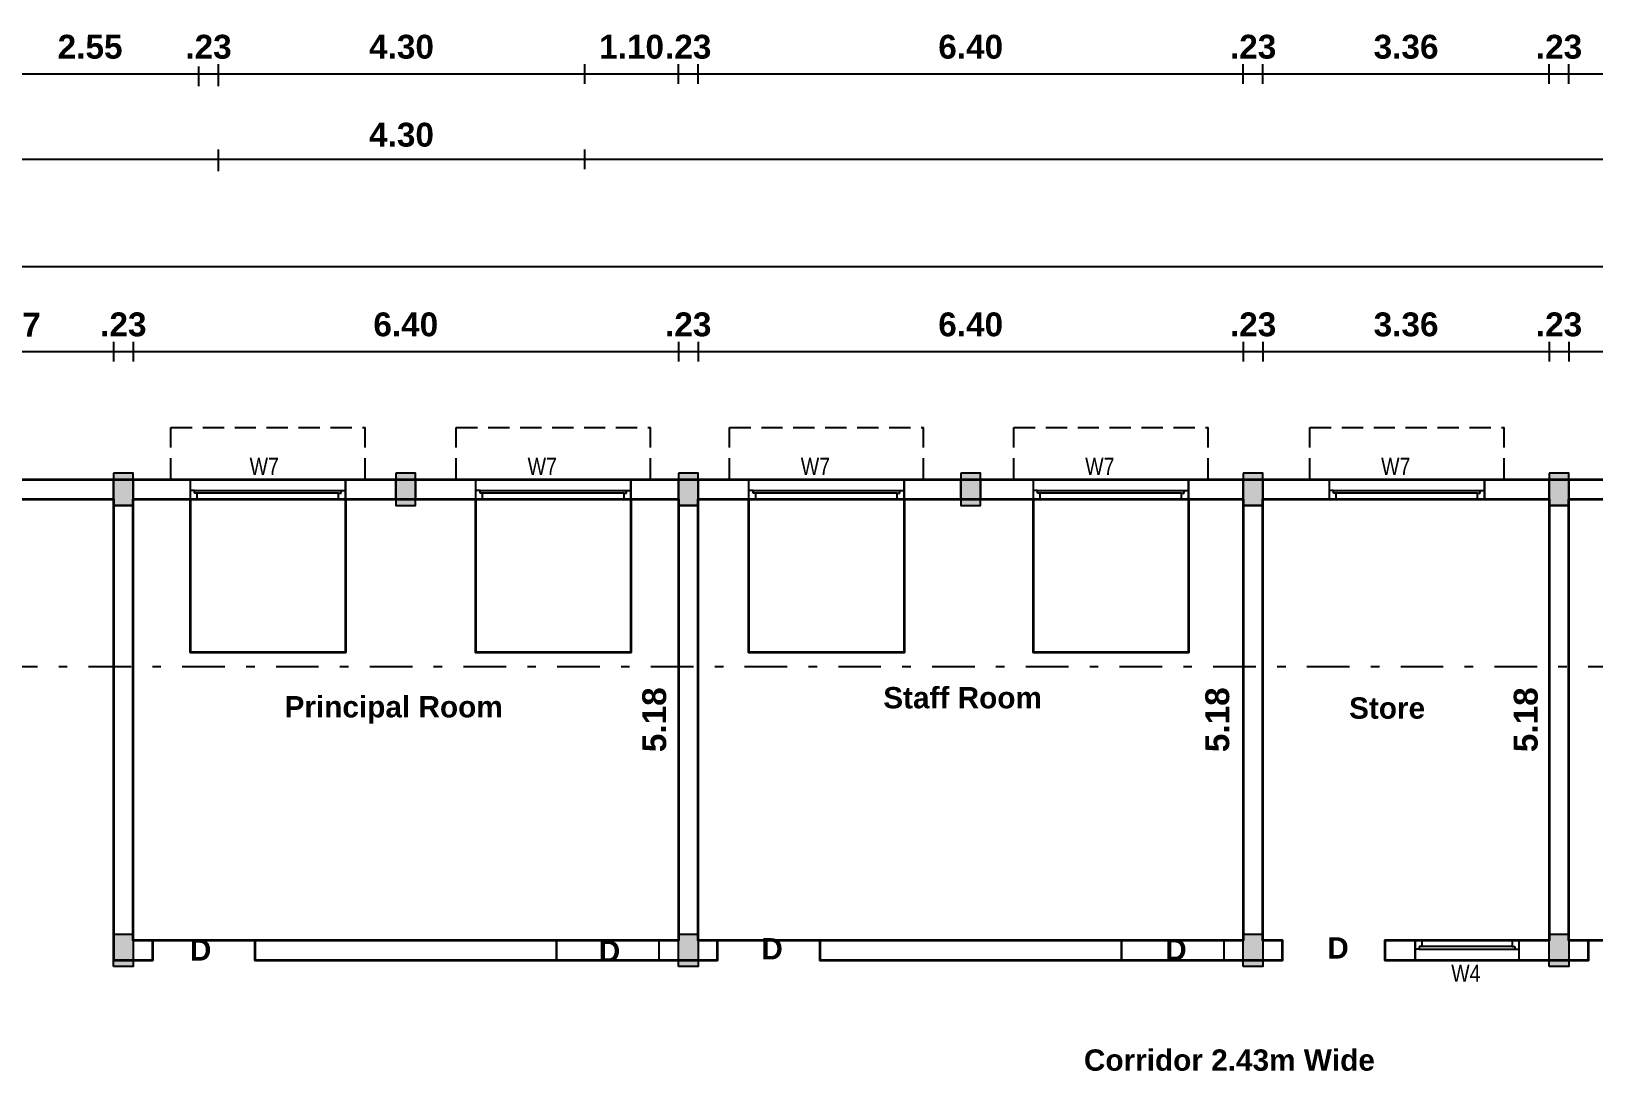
# Model space of a CAD drawing. Header units: metres. Extents: x 0 to 602, y 0 to 196.
# Drawn here: x 313.76 to 332.09, y 91.31 to 103.68 of the extents above; entities that cross this region are included whole.
import ezdxf

# ---------------------------------------------------------------- set-up
doc = ezdxf.new("R2010")
doc.units = ezdxf.units.M
doc.header["$MEASUREMENT"] = 0
doc.linetypes.add('DASHDOT2', pattern=[0.5, 0.25, -0.125, 0, -0.125])
doc.linetypes.add('HIDDEN', pattern=[0.375, 0.25, -0.125])
for name, color, linetype, lineweight in [('BLK_1_FLR_0_BLT_UP_AREA', 4, 'Continuous', 30), ('BLK_1_FLR_0_ROOM_5_LIGHT_VENTILATION_1', 4, 'Continuous', 30), ('BLK_1_FLR_0_ROOM_5_LIGHT_VENTILATION_2', 4, 'Continuous', 30), ('BLK_1_FLR_0_ROOM_6_LIGHT_VENTILATION_1', 4, 'Continuous', 30), ('BLK_1_FLR_0_ROOM_6_LIGHT_VENTILATION_2', 4, 'Continuous', 30)]:
    doc.layers.add(name, color=color, linetype=linetype, lineweight=lineweight)
for name, color, linetype in [('BLK_1_FLR_0_CARPET_AREA', 10, 'Continuous'), ('BLK_1_FLR_0_REGULAR_ROOM_5', 3, 'Continuous'), ('BLK_1_FLR_0_REGULAR_ROOM_6', 3, 'Continuous'), ('BLK_1_FLR_0_REGULAR_ROOM_7', 3, 'Continuous')]:
    doc.layers.add(name, color=color, linetype=linetype)
doc.styles.add('Ar Bold', font='arialbd.ttf')
doc.styles.get("Standard").update_dxf_attribs({"font": 'swissc.ttf', "height": 0.23})
doc.dimstyles.new('~dimensions', dxfattribs={"dimtxt": 0.28, "dimasz": 0.17, "dimexe": 0.05, "dimexo": 0.0625, "dimgap": 0.06, "dimtad": 1, "dimzin": 4, "dimdsep": 46, "dimtxsty": 'Ar Bold', "dimcen": 0.09, "dimse1": 1, "dimse2": 1, "dimsd1": 1, "dimsd2": 1, "dimclrt": 4, "dimadec": 0, "dimazin": 0, "dimtfac": 1, "dimtix": 1, "dimtofl": 0, "dimtmove": 2, "dimatfit": 3, "dimfxl": 0, "dimtolj": 1, "dimtzin": 0, "dimarcsym": 0})

# ---------------------------------------------------------------- blocks, each defined once
blk = doc.blocks.new('4F(p-without sunshade)')
for p, q in [((-0.61, 0), (-0.61, -0.23)), ((-0.61, 0), (0.61, 0)), ((-0.53, 0), (-0.53, -0.07)), ((0.53, 0), (0.53, -0.07)), ((0.61, 0), (0.61, -0.23)), ((-0.56, -0.1), (-0.61, -0.1)), ((-0.53, -0.07), (-0.56, -0.07)), ((-0.56, -0.07), (-0.56, -0.1)), ((-0.56, -0.1), (0.56, -0.1)), ((0.53, -0.07), (-0.53, -0.07)), ((0.53, -0.07), (0.56, -0.07)), ((0.56, -0.07), (0.56, -0.1)), ((0.56, -0.1), (0.61, -0.1)), ((-0.61, -0.23), (0.61, -0.23))]:
    blk.add_line(p, q)
blk.add_text('W4', height=0.2).set_placement((-0.185, -0.484))
blk = doc.blocks.new('*D920')
at = {"layer": 'Defpoints', "color": 0, "linetype": 'Continuous', "lineweight": 30}
for p in [(312.252, 100.031), (314.722, 100.031), (314.722, 100.031)]:
    blk.add_point(p, dxfattribs=at)
at = {"color": 4, "linetype": 'Continuous', "insert": (313.487, 100.232), "char_height": 0.28, "attachment_point": 5, "style": 'Ar Bold'}
blk.add_mtext('\\A1;2.47', dxfattribs=at)
blk = doc.blocks.new('*D921')
at = {"layer": 'Defpoints', "color": 0, "linetype": 'Continuous', "lineweight": 30}
for p in [(314.722, 100.031), (314.952, 100.031), (314.952, 100.031)]:
    blk.add_point(p, dxfattribs=at)
at = {"color": 4, "linetype": 'Continuous', "insert": (314.837, 100.234), "char_height": 0.28, "attachment_point": 5, "style": 'Ar Bold'}
blk.add_mtext('\\A1;.23', dxfattribs=at)
blk = doc.blocks.new('*D922')
at = {"layer": 'Defpoints', "color": 0, "linetype": 'Continuous', "lineweight": 30}
for p in [(314.952, 100.031), (321.352, 100.031), (321.352, 100.031)]:
    blk.add_point(p, dxfattribs=at)
at = {"color": 4, "linetype": 'Continuous', "insert": (318.152, 100.234), "char_height": 0.28, "attachment_point": 5, "style": 'Ar Bold'}
blk.add_mtext('\\A1;6.40', dxfattribs=at)
blk = doc.blocks.new('*D923')
at = {"layer": 'Defpoints', "color": 0, "linetype": 'Continuous', "lineweight": 30}
for p in [(321.352, 100.031), (321.582, 100.031), (321.582, 100.031)]:
    blk.add_point(p, dxfattribs=at)
at = {"color": 4, "linetype": 'Continuous', "insert": (321.467, 100.234), "char_height": 0.28, "attachment_point": 5, "style": 'Ar Bold'}
blk.add_mtext('\\A1;.23', dxfattribs=at)
blk = doc.blocks.new('*D924')
at = {"layer": 'Defpoints', "color": 0, "linetype": 'Continuous', "lineweight": 30}
for p in [(321.582, 100.031), (327.982, 100.031), (327.982, 100.031)]:
    blk.add_point(p, dxfattribs=at)
at = {"color": 4, "linetype": 'Continuous', "insert": (324.782, 100.234), "char_height": 0.28, "attachment_point": 5, "style": 'Ar Bold'}
blk.add_mtext('\\A1;6.40', dxfattribs=at)
blk = doc.blocks.new('*D925')
at = {"layer": 'Defpoints', "color": 0, "linetype": 'Continuous', "lineweight": 30}
for p in [(327.982, 100.031), (328.212, 100.031), (328.212, 100.031)]:
    blk.add_point(p, dxfattribs=at)
at = {"color": 4, "linetype": 'Continuous', "insert": (328.097, 100.234), "char_height": 0.28, "attachment_point": 5, "style": 'Ar Bold'}
blk.add_mtext('\\A1;.23', dxfattribs=at)
blk = doc.blocks.new('*D926')
at = {"layer": 'Defpoints', "color": 0, "linetype": 'Continuous', "lineweight": 30}
for p in [(328.212, 100.031), (331.572, 100.031), (331.572, 100.031)]:
    blk.add_point(p, dxfattribs=at)
at = {"color": 4, "linetype": 'Continuous', "insert": (329.892, 100.234), "char_height": 0.28, "attachment_point": 5, "style": 'Ar Bold'}
blk.add_mtext('\\A1;3.36', dxfattribs=at)
blk = doc.blocks.new('*D927')
at = {"layer": 'Defpoints', "color": 0, "linetype": 'Continuous', "lineweight": 30}
for p in [(331.572, 100.031), (331.802, 100.031), (331.802, 100.031)]:
    blk.add_point(p, dxfattribs=at)
at = {"color": 4, "linetype": 'Continuous', "insert": (331.687, 100.234), "char_height": 0.28, "attachment_point": 5, "style": 'Ar Bold'}
blk.add_mtext('\\A1;.23', dxfattribs=at)
blk = doc.blocks.new('*D928')
at = {"layer": 'Defpoints', "color": 0, "linetype": 'Continuous', "lineweight": 30}
for p in [(331.802, 100.031), (338.202, 100.031), (338.202, 100.031)]:
    blk.add_point(p, dxfattribs=at)
at = {"color": 4, "linetype": 'Continuous', "insert": (335.002, 100.234), "char_height": 0.28, "attachment_point": 5, "style": 'Ar Bold'}
blk.add_mtext('\\A1;6.40', dxfattribs=at)
blk = doc.blocks.new('*D942')
at = {"layer": 'Defpoints', "color": 0, "linetype": 'Continuous', "lineweight": 30}
for p in [(306.612, 101.02), (306.612, 100.916), (365.302, 100.916)]:
    blk.add_point(p, dxfattribs=at)
at = {"color": 4, "linetype": 'Continuous', "insert": (335.957, 101.223), "char_height": 0.28, "attachment_point": 5, "style": 'Ar Bold'}
blk.add_mtext('\\A1;58.69', dxfattribs=at)
blk = doc.blocks.new('*D1006')
at = {"layer": 'Defpoints', "color": 0, "linetype": 'Continuous', "lineweight": 30}
for p in [(321.237, 98.186), (321.273, 98.186), (321.237, 93.006)]:
    blk.add_point(p, dxfattribs=at)
at = {"color": 4, "linetype": 'Continuous', "insert": (321.07, 95.596), "char_height": 0.28, "attachment_point": 5, "rotation": 90, "style": 'Ar Bold'}
blk.add_mtext('\\A1;5.18', dxfattribs=at)
blk = doc.blocks.new('*D1007')
at = {"layer": 'Defpoints', "color": 0, "linetype": 'Continuous', "lineweight": 30}
for p in [(327.867, 98.186), (327.881, 98.186), (327.867, 93.006)]:
    blk.add_point(p, dxfattribs=at)
at = {"color": 4, "linetype": 'Continuous', "insert": (327.678, 95.596), "char_height": 0.28, "attachment_point": 5, "rotation": 90, "style": 'Ar Bold'}
blk.add_mtext('\\A1;5.18', dxfattribs=at)
blk = doc.blocks.new('*D1008')
at = {"layer": 'Defpoints', "color": 0, "linetype": 'Continuous', "lineweight": 30}
for p in [(331.327, 98.186), (331.501, 98.186), (331.327, 93.006)]:
    blk.add_point(p, dxfattribs=at)
at = {"color": 4, "linetype": 'Continuous', "insert": (331.298, 95.596), "char_height": 0.28, "attachment_point": 5, "rotation": 90, "style": 'Ar Bold'}
blk.add_mtext('\\A1;5.18', dxfattribs=at)
blk = doc.blocks.new('*D1084')
at = {"layer": 'Defpoints', "color": 0, "linetype": 'Continuous', "lineweight": 30}
for p in [(313.172, 103.289), (315.722, 103.289), (315.722, 103.289)]:
    blk.add_point(p, dxfattribs=at)
at = {"color": 4, "linetype": 'Continuous', "insert": (314.447, 103.492), "char_height": 0.28, "attachment_point": 5, "style": 'Ar Bold'}
blk.add_mtext('\\A1;2.55', dxfattribs=at)
blk = doc.blocks.new('*D1085')
at = {"layer": 'Defpoints', "color": 0, "linetype": 'Continuous', "lineweight": 30}
for p in [(315.722, 103.289), (315.952, 103.289), (315.952, 103.174)]:
    blk.add_point(p, dxfattribs=at)
at = {"color": 4, "linetype": 'Continuous', "insert": (315.837, 103.492), "char_height": 0.28, "attachment_point": 5, "style": 'Ar Bold'}
blk.add_mtext('\\A1;.23', dxfattribs=at)
blk = doc.blocks.new('*D1086')
at = {"layer": 'Defpoints', "color": 0, "linetype": 'Continuous', "lineweight": 30}
for p in [(320.252, 103.289), (320.252, 103.289), (315.952, 103.174)]:
    blk.add_point(p, dxfattribs=at)
at = {"color": 4, "linetype": 'Continuous', "insert": (318.102, 103.492), "char_height": 0.28, "attachment_point": 5, "style": 'Ar Bold'}
blk.add_mtext('\\A1;4.30', dxfattribs=at)
blk = doc.blocks.new('*D1087')
at = {"layer": 'Defpoints', "color": 0, "linetype": 'Continuous', "lineweight": 30}
for p in [(320.252, 103.289), (321.352, 103.289), (321.352, 103.289)]:
    blk.add_point(p, dxfattribs=at)
at = {"color": 4, "linetype": 'Continuous', "insert": (320.802, 103.492), "char_height": 0.28, "attachment_point": 5, "style": 'Ar Bold'}
blk.add_mtext('\\A1;1.10', dxfattribs=at)
blk = doc.blocks.new('*D1088')
at = {"layer": 'Defpoints', "color": 0, "linetype": 'Continuous', "lineweight": 30}
for p in [(321.352, 103.289), (321.582, 103.289), (321.582, 103.289)]:
    blk.add_point(p, dxfattribs=at)
at = {"color": 4, "linetype": 'Continuous', "insert": (321.467, 103.492), "char_height": 0.28, "attachment_point": 5, "style": 'Ar Bold'}
blk.add_mtext('\\A1;.23', dxfattribs=at)
blk = doc.blocks.new('*D1089')
at = {"layer": 'Defpoints', "color": 0, "linetype": 'Continuous', "lineweight": 30}
for p in [(321.582, 103.289), (327.982, 103.289), (327.982, 103.289)]:
    blk.add_point(p, dxfattribs=at)
at = {"color": 4, "linetype": 'Continuous', "insert": (324.782, 103.492), "char_height": 0.28, "attachment_point": 5, "style": 'Ar Bold'}
blk.add_mtext('\\A1;6.40', dxfattribs=at)
blk = doc.blocks.new('*D1090')
at = {"layer": 'Defpoints', "color": 0, "linetype": 'Continuous', "lineweight": 30}
for p in [(327.982, 103.289), (328.212, 103.289), (328.212, 103.289)]:
    blk.add_point(p, dxfattribs=at)
at = {"color": 4, "linetype": 'Continuous', "insert": (328.097, 103.492), "char_height": 0.28, "attachment_point": 5, "style": 'Ar Bold'}
blk.add_mtext('\\A1;.23', dxfattribs=at)
blk = doc.blocks.new('*D1091')
at = {"layer": 'Defpoints', "color": 0, "linetype": 'Continuous', "lineweight": 30}
for p in [(328.212, 103.289), (331.572, 103.289), (331.572, 103.289)]:
    blk.add_point(p, dxfattribs=at)
at = {"color": 4, "linetype": 'Continuous', "insert": (329.892, 103.492), "char_height": 0.28, "attachment_point": 5, "style": 'Ar Bold'}
blk.add_mtext('\\A1;3.36', dxfattribs=at)
blk = doc.blocks.new('*D1092')
at = {"layer": 'Defpoints', "color": 0, "linetype": 'Continuous', "lineweight": 30}
for p in [(331.572, 103.289), (331.802, 103.289), (331.802, 103.289)]:
    blk.add_point(p, dxfattribs=at)
at = {"color": 4, "linetype": 'Continuous', "insert": (331.687, 103.492), "char_height": 0.28, "attachment_point": 5, "style": 'Ar Bold'}
blk.add_mtext('\\A1;.23', dxfattribs=at)
blk = doc.blocks.new('*D1093')
at = {"layer": 'Defpoints', "color": 0, "linetype": 'Continuous', "lineweight": 30}
for p in [(331.802, 103.289), (338.202, 103.289), (338.202, 103.289)]:
    blk.add_point(p, dxfattribs=at)
at = {"color": 4, "linetype": 'Continuous', "insert": (335.002, 103.492), "char_height": 0.28, "attachment_point": 5, "style": 'Ar Bold'}
blk.add_mtext('\\A1;6.40', dxfattribs=at)
blk = doc.blocks.new('*D1105')
at = {"layer": 'Defpoints', "color": 0, "linetype": 'Continuous', "lineweight": 30}
for p in [(306.612, 102.289), (315.952, 102.263), (315.952, 102.263)]:
    blk.add_point(p, dxfattribs=at)
at = {"color": 4, "linetype": 'Continuous', "insert": (311.282, 102.479), "char_height": 0.28, "attachment_point": 5, "rotation": 359.8406, "style": 'Ar Bold'}
blk.add_mtext('\\A1;9.34', dxfattribs=at)
blk = doc.blocks.new('*D1106')
at = {"layer": 'Defpoints', "color": 0, "linetype": 'Continuous', "lineweight": 30}
for p in [(315.952, 102.263), (320.251, 102.251), (320.252, 102.289)]:
    blk.add_point(p, dxfattribs=at)
at = {"color": 4, "linetype": 'Continuous', "insert": (318.102, 102.46), "char_height": 0.28, "attachment_point": 5, "rotation": 359.8406, "style": 'Ar Bold'}
blk.add_mtext('\\A1;4.30', dxfattribs=at)
blk = doc.blocks.new('*D1107')
at = {"layer": 'Defpoints', "color": 0, "linetype": 'Continuous', "lineweight": 30}
for p in [(320.252, 102.289), (365.302, 102.289), (365.301, 102.126)]:
    blk.add_point(p, dxfattribs=at)
at = {"color": 4, "linetype": 'Continuous', "insert": (342.777, 102.391), "char_height": 0.28, "attachment_point": 5, "rotation": 359.8406, "style": 'Ar Bold'}
blk.add_mtext('\\A1;45.05', dxfattribs=at)

msp = doc.modelspace()

# ---------------------------------------------------------------- hatches: boundary and pattern name
at = {"linetype": 'Continuous', "ltscale": 0.1}
h = msp.add_hatch(color=8, dxfattribs=at)
h.dxf.hatch_style = 1
h.paths.add_polyline_path([(314.722, 98.491), (314.722, 98.111), (314.952, 98.111), (314.952, 98.491)])
h = msp.add_hatch(color=8, dxfattribs=at)
h.dxf.hatch_style = 1
h.paths.add_polyline_path([(318.037, 98.491), (318.037, 98.111), (318.267, 98.111), (318.267, 98.491)])
h = msp.add_hatch(color=8, dxfattribs=at)
h.dxf.hatch_style = 1
h.paths.add_polyline_path([(321.352, 98.491), (321.352, 98.111), (321.582, 98.111), (321.582, 98.491)])
h = msp.add_hatch(color=8, dxfattribs=at)
h.dxf.hatch_style = 1
h.paths.add_polyline_path([(324.667, 98.491), (324.667, 98.111), (324.897, 98.111), (324.897, 98.491)])
h = msp.add_hatch(color=8, dxfattribs=at)
h.dxf.hatch_style = 1
h.paths.add_polyline_path([(327.982, 98.491), (327.982, 98.111), (328.212, 98.111), (328.212, 98.491)])
h = msp.add_hatch(color=8, dxfattribs=at)
h.dxf.hatch_style = 1
h.paths.add_polyline_path([(331.572, 98.491), (331.572, 98.111), (331.802, 98.111), (331.802, 98.491)])
h = msp.add_hatch(color=8, dxfattribs=at)
h.dxf.hatch_style = 1
h.paths.add_polyline_path([(314.722, 92.701), (314.722, 93.081), (314.952, 93.081), (314.952, 92.701)])
h = msp.add_hatch(color=8, dxfattribs=at)
h.dxf.hatch_style = 1
h.paths.add_polyline_path([(321.352, 92.701), (321.352, 93.081), (321.582, 93.081), (321.582, 92.701)])
h = msp.add_hatch(color=8, dxfattribs=at)
h.dxf.hatch_style = 1
h.paths.add_polyline_path([(327.982, 92.701), (327.982, 93.081), (328.212, 93.081), (328.212, 92.701)])
h = msp.add_hatch(color=8, dxfattribs=at)
h.dxf.hatch_style = 1
h.paths.add_polyline_path([(331.572, 92.701), (331.572, 93.081), (331.802, 93.081), (331.802, 92.701)])

# ---------------------------------------------------------------- linework, layer by layer
at = {"linetype": 'Continuous'}
for p, q in [((315.722, 103.033), (315.722, 103.263)), ((315.952, 103.059), (315.952, 103.289)), ((315.952, 103.033), (315.952, 103.263)), ((320.252, 103.059), (320.252, 103.289)), ((321.352, 103.059), (321.352, 103.289)), ((321.582, 103.059), (321.582, 103.289)), ((327.982, 103.059), (327.982, 103.289)), ((328.212, 103.059), (328.212, 103.289)), ((331.572, 103.059), (331.572, 103.289)), ((331.802, 103.059), (331.802, 103.289)), ((306.612, 103.174), (365.302, 103.174)), ((306.612, 102.174), (365.302, 102.174)), ((315.952, 102.059), (315.952, 102.289)), ((315.952, 102.033), (315.952, 102.263)), ((320.252, 102.059), (320.252, 102.289)), ((306.612, 100.916), (365.302, 100.916)), ((314.722, 100.031), (314.722, 99.801)), ((314.952, 100.031), (314.952, 99.801)), ((321.352, 100.031), (321.352, 99.801)), ((321.582, 100.031), (321.582, 99.801)), ((327.982, 100.031), (327.982, 99.801)), ((328.212, 100.031), (328.212, 99.801)), ((331.572, 100.031), (331.572, 99.801)), ((331.802, 100.031), (331.802, 99.801)), ((306.612, 99.916), (365.302, 99.916))]:
    msp.add_line(p, q, dxfattribs=at)
at = {"linetype": 'HIDDEN'}
for p, q in [((315.394, 98.416), (315.394, 99.026)), ((315.394, 99.026), (317.674, 99.026)), ((317.674, 98.416), (317.674, 99.026)), ((318.744, 98.416), (318.744, 99.026)), ((318.744, 99.026), (321.024, 99.026)), ((321.024, 98.416), (321.024, 99.026)), ((321.95, 98.416), (321.95, 99.026)), ((321.95, 99.026), (324.23, 99.026)), ((324.23, 98.416), (324.23, 99.026)), ((325.288, 98.416), (325.288, 99.026)), ((325.288, 99.026), (327.568, 99.026)), ((327.568, 98.416), (327.568, 99.026)), ((328.762, 98.416), (328.762, 99.026)), ((328.762, 99.026), (331.042, 99.026)), ((331.042, 98.416), (331.042, 99.026)), ((315.624, 98.416), (315.394, 98.416)), ((317.444, 98.416), (317.674, 98.416)), ((318.974, 98.416), (318.744, 98.416)), ((320.794, 98.416), (321.024, 98.416)), ((322.18, 98.416), (321.95, 98.416)), ((324, 98.416), (324.23, 98.416)), ((325.518, 98.416), (325.288, 98.416)), ((327.338, 98.416), (327.568, 98.416)), ((328.992, 98.416), (328.762, 98.416)), ((330.812, 98.416), (331.042, 98.416))]:
    msp.add_line(p, q, dxfattribs=at)
at = {"linetype": 'Continuous', "ltscale": 0.1}
for p, q in [((365.302, 98.416), (306.612, 98.416)), ((314.722, 98.186), (312.252, 98.186)), ((314.722, 98.186), (314.722, 92.776)), ((321.352, 98.186), (314.952, 98.186)), ((314.952, 98.186), (314.952, 93.006)), ((321.352, 98.186), (321.352, 93.006)), ((327.982, 98.186), (321.582, 98.186)), ((321.582, 98.186), (321.582, 93.006)), ((327.982, 98.186), (327.982, 93.006)), ((331.572, 98.186), (328.212, 98.186)), ((328.212, 98.186), (328.212, 93.006)), ((331.572, 98.186), (331.572, 93.006)), ((338.202, 98.186), (331.802, 98.186)), ((331.802, 98.186), (331.802, 93.006)), ((315.182, 93.006), (314.952, 93.006)), ((315.182, 93.006), (315.182, 92.776)), ((319.922, 93.006), (316.382, 93.006)), ((316.382, 93.006), (316.382, 92.776)), ((319.922, 93.006), (319.922, 92.776)), ((321.352, 93.006), (321.122, 93.006)), ((321.122, 93.006), (321.122, 92.776)), ((321.812, 93.006), (321.582, 93.006)), ((321.812, 93.006), (321.812, 92.776)), ((326.552, 93.006), (323.012, 93.006)), ((323.012, 93.006), (323.012, 92.776)), ((326.552, 93.006), (326.552, 92.776)), ((327.982, 93.006), (327.752, 93.006)), ((327.752, 93.006), (327.752, 92.776)), ((328.442, 93.006), (328.212, 93.006)), ((328.442, 93.006), (328.442, 92.776)), ((331.572, 93.006), (329.642, 93.006)), ((329.642, 93.006), (329.642, 92.776)), ((332.032, 93.006), (331.802, 93.006)), ((332.032, 93.006), (332.032, 92.776)), ((315.182, 92.776), (314.722, 92.776)), ((319.922, 92.776), (316.382, 92.776)), ((321.812, 92.776), (321.122, 92.776)), ((326.552, 92.776), (323.012, 92.776)), ((328.442, 92.776), (327.752, 92.776)), ((332.032, 92.776), (329.642, 92.776))]:
    msp.add_line(p, q, dxfattribs=at)
for p, q in [((315.624, 98.416), (317.444, 98.416)), ((315.624, 98.186), (315.624, 98.416)), ((317.444, 98.186), (317.444, 98.416)), ((318.974, 98.416), (320.794, 98.416)), ((318.974, 98.186), (318.974, 98.416)), ((320.794, 98.186), (320.794, 98.416)), ((322.18, 98.416), (324, 98.416)), ((322.18, 98.186), (322.18, 98.416)), ((324, 98.186), (324, 98.416)), ((325.518, 98.416), (327.338, 98.416)), ((325.518, 98.186), (325.518, 98.416)), ((327.338, 98.186), (327.338, 98.416)), ((328.992, 98.416), (330.812, 98.416)), ((328.992, 98.186), (328.992, 98.416)), ((330.812, 98.186), (330.812, 98.416)), ((315.674, 98.286), (315.624, 98.286)), ((315.624, 98.186), (317.444, 98.186)), ((315.674, 98.286), (317.394, 98.286)), ((315.674, 98.256), (315.674, 98.286)), ((315.704, 98.256), (315.674, 98.256)), ((317.364, 98.256), (315.704, 98.256)), ((315.704, 98.186), (315.704, 98.256)), ((317.364, 98.256), (317.394, 98.256)), ((317.364, 98.186), (317.364, 98.256)), ((317.394, 98.256), (317.394, 98.286)), ((317.394, 98.286), (317.444, 98.286)), ((319.024, 98.286), (318.974, 98.286)), ((318.974, 98.186), (320.794, 98.186)), ((319.024, 98.286), (320.744, 98.286)), ((319.024, 98.256), (319.024, 98.286)), ((319.054, 98.256), (319.024, 98.256)), ((320.714, 98.256), (319.054, 98.256)), ((319.054, 98.186), (319.054, 98.256)), ((320.714, 98.256), (320.744, 98.256)), ((320.714, 98.186), (320.714, 98.256)), ((320.744, 98.256), (320.744, 98.286)), ((320.744, 98.286), (320.794, 98.286)), ((322.23, 98.286), (322.18, 98.286)), ((322.18, 98.186), (324, 98.186)), ((322.23, 98.286), (323.95, 98.286)), ((322.23, 98.256), (322.23, 98.286)), ((322.26, 98.256), (322.23, 98.256)), ((323.92, 98.256), (322.26, 98.256)), ((322.26, 98.186), (322.26, 98.256)), ((323.92, 98.256), (323.95, 98.256)), ((323.92, 98.186), (323.92, 98.256)), ((323.95, 98.256), (323.95, 98.286)), ((323.95, 98.286), (324, 98.286)), ((325.568, 98.286), (325.518, 98.286)), ((325.518, 98.186), (327.338, 98.186)), ((325.568, 98.286), (327.288, 98.286)), ((325.568, 98.256), (325.568, 98.286)), ((325.598, 98.256), (325.568, 98.256)), ((327.258, 98.256), (325.598, 98.256)), ((325.598, 98.186), (325.598, 98.256)), ((327.258, 98.256), (327.288, 98.256)), ((327.258, 98.186), (327.258, 98.256)), ((327.288, 98.256), (327.288, 98.286)), ((327.288, 98.286), (327.338, 98.286)), ((329.042, 98.286), (328.992, 98.286)), ((328.992, 98.186), (330.812, 98.186)), ((329.042, 98.286), (330.762, 98.286)), ((329.042, 98.256), (329.042, 98.286)), ((329.072, 98.256), (329.042, 98.256)), ((330.732, 98.256), (329.072, 98.256)), ((329.072, 98.186), (329.072, 98.256)), ((330.732, 98.256), (330.762, 98.256)), ((330.732, 98.186), (330.732, 98.256)), ((330.762, 98.256), (330.762, 98.286)), ((330.762, 98.286), (330.812, 98.286))]:
    msp.add_line(p, q)
at = {"color": 71, "linetype": 'DASHDOT2', "ltscale": 2}
msp.add_line((305.629, 96.22), (365.902, 96.22), dxfattribs=at)
at = {"color": 5, "linetype": 'Continuous', "ltscale": 0.1}
for points in [[(314.722, 98.491), (314.722, 98.111), (314.952, 98.111), (314.952, 98.491)], [(318.037, 98.491), (318.037, 98.111), (318.267, 98.111), (318.267, 98.491)], [(321.352, 98.491), (321.352, 98.111), (321.582, 98.111), (321.582, 98.491)], [(324.667, 98.491), (324.667, 98.111), (324.897, 98.111), (324.897, 98.491)], [(327.982, 98.491), (327.982, 98.111), (328.212, 98.111), (328.212, 98.491)], [(331.572, 98.491), (331.572, 98.111), (331.802, 98.111), (331.802, 98.491)], [(314.722, 92.701), (314.722, 93.081), (314.952, 93.081), (314.952, 92.701)], [(321.352, 92.701), (321.352, 93.081), (321.582, 93.081), (321.582, 92.701)], [(327.982, 92.701), (327.982, 93.081), (328.212, 93.081), (328.212, 92.701)], [(331.572, 92.701), (331.572, 93.081), (331.802, 93.081), (331.802, 92.701)]]:
    msp.add_lwpolyline(points, close=True, dxfattribs=at)
at = {"color": 1, "linetype": 'Continuous', "ltscale": 0.1}
for points in [[(314.722, 98.416), (312.327, 98.416), (312.327, 98.186), (314.722, 98.186)], [(315.624, 98.416), (315.394, 98.416), (314.952, 98.416), (314.952, 98.186), (315.624, 98.186)], [(318.037, 98.416), (317.444, 98.416), (317.444, 98.186), (318.037, 98.186)], [(318.974, 98.416), (318.744, 98.416), (318.267, 98.416), (318.267, 98.186), (318.974, 98.186)], [(321.352, 98.416), (320.794, 98.416), (320.794, 98.186), (321.352, 98.186)], [(322.18, 98.416), (321.95, 98.416), (321.582, 98.416), (321.582, 98.186), (322.18, 98.186)], [(324.667, 98.416), (324, 98.416), (324, 98.186), (324.667, 98.186)], [(325.518, 98.416), (325.288, 98.416), (324.897, 98.416), (324.897, 98.186), (325.518, 98.186)], [(327.982, 98.416), (327.338, 98.416), (327.338, 98.186), (327.982, 98.186)], [(328.992, 98.416), (328.762, 98.416), (328.212, 98.416), (328.212, 98.186), (328.992, 98.186)], [(331.572, 98.416), (330.812, 98.416), (330.812, 98.186), (331.572, 98.186)], [(332.388, 98.416), (332.158, 98.416), (331.802, 98.416), (331.802, 98.186), (332.388, 98.186)], [(314.952, 98.111), (314.722, 98.111), (314.722, 93.081), (314.952, 93.081)], [(321.582, 98.111), (321.352, 98.111), (321.352, 93.081), (321.582, 93.081)], [(328.212, 98.111), (327.982, 98.111), (327.982, 93.081), (328.212, 93.081)], [(331.802, 98.111), (331.572, 98.111), (331.572, 93.081), (331.802, 93.081)], [(315.182, 93.006), (314.952, 93.006), (314.952, 92.776), (315.182, 92.776)], [(319.922, 93.006), (316.382, 93.006), (316.382, 92.776), (319.922, 92.776)], [(321.352, 93.006), (321.122, 93.006), (321.122, 92.776), (321.352, 92.776)], [(321.812, 93.006), (321.582, 93.006), (321.582, 92.776), (321.812, 92.776)], [(326.552, 93.006), (323.012, 93.006), (323.012, 92.776), (326.552, 92.776)], [(327.982, 93.006), (327.752, 93.006), (327.752, 92.776), (327.982, 92.776)], [(328.442, 93.006), (328.212, 93.006), (328.212, 92.776), (328.442, 92.776)], [(329.997, 93.006), (329.642, 93.006), (329.642, 92.776), (329.997, 92.776)], [(331.572, 93.006), (331.217, 93.006), (331.217, 92.776), (331.572, 92.776)], [(332.032, 93.006), (331.802, 93.006), (331.802, 92.776), (332.032, 92.776)]]:
    msp.add_lwpolyline(points, close=True, dxfattribs=at)
at = {"layer": 'BLK_1_FLR_0_BLT_UP_AREA', "color": 26, "lineweight": 35}
msp.add_lwpolyline([(306.612, 98.416), (365.302, 98.416), (365.302, 89.156), (315.952, 89.156), (315.952, 86.656), (320.252, 86.656), (320.252, 79.606), (315.952, 79.606), (315.952, 68.306), (306.612, 68.306)], close=True, dxfattribs=at)
at = {"layer": 'BLK_1_FLR_0_CARPET_AREA', "color": 26, "lineweight": 35}
msp.add_lwpolyline([(312.252, 98.186), (314.722, 98.186), (314.722, 92.776), (315.182, 92.776), (315.182, 93.006), (314.952, 93.006), (314.952, 98.186), (321.352, 98.186), (321.352, 93.006), (316.382, 93.006), (316.382, 92.776), (321.812, 92.776), (321.812, 93.006), (321.582, 93.006), (321.582, 98.186), (327.982, 98.186), (327.982, 93.006), (323.012, 93.006), (323.012, 92.776), (328.442, 92.776), (328.442, 93.006), (328.212, 93.006), (328.212, 98.186), (331.572, 98.186), (331.572, 93.006), (329.642, 93.006), (329.642, 92.776), (332.032, 92.776), (332.032, 93.006), (331.802, 93.006), (331.802, 98.186), (338.202, 98.186)], dxfattribs=at)
at = {"layer": 'BLK_1_FLR_0_REGULAR_ROOM_5', "color": 3, "linetype": 'Continuous', "lineweight": 35, "ltscale": 0.25}
msp.add_lwpolyline([(314.952, 98.186), (321.352, 98.186), (321.352, 93.006), (314.952, 93.006)], close=True, dxfattribs=at)
at = {"layer": 'BLK_1_FLR_0_REGULAR_ROOM_6', "color": 3, "linetype": 'Continuous', "lineweight": 35, "ltscale": 0.25}
msp.add_lwpolyline([(321.582, 98.186), (327.982, 98.186), (327.982, 93.006), (321.582, 93.006)], close=True, dxfattribs=at)
at = {"layer": 'BLK_1_FLR_0_REGULAR_ROOM_7', "color": 3, "linetype": 'Continuous', "lineweight": 35, "ltscale": 0.25}
msp.add_lwpolyline([(331.802, 98.186), (338.202, 98.186), (338.202, 93.006), (331.802, 93.006)], close=True, dxfattribs=at)
at = {"layer": 'BLK_1_FLR_0_ROOM_5_LIGHT_VENTILATION_1', "color": 3, "linetype": 'Continuous', "lineweight": 35, "ltscale": 0.25}
msp.add_lwpolyline([(315.624, 98.186), (317.444, 98.186), (317.444, 96.386), (315.624, 96.386)], close=True, dxfattribs=at)
at = {"layer": 'BLK_1_FLR_0_ROOM_5_LIGHT_VENTILATION_2', "color": 3, "linetype": 'Continuous', "lineweight": 35, "ltscale": 0.25}
msp.add_lwpolyline([(318.974, 98.186), (320.794, 98.186), (320.794, 96.386), (318.974, 96.386)], close=True, dxfattribs=at)
at = {"layer": 'BLK_1_FLR_0_ROOM_6_LIGHT_VENTILATION_1', "color": 3, "linetype": 'Continuous', "lineweight": 35, "ltscale": 0.25}
msp.add_lwpolyline([(322.18, 98.186), (324, 98.186), (324, 96.386), (322.18, 96.386)], close=True, dxfattribs=at)
at = {"layer": 'BLK_1_FLR_0_ROOM_6_LIGHT_VENTILATION_2', "color": 3, "linetype": 'Continuous', "lineweight": 35, "ltscale": 0.25}
msp.add_lwpolyline([(325.518, 98.186), (327.338, 98.186), (327.338, 96.386), (325.518, 96.386)], close=True, dxfattribs=at)

# ---------------------------------------------------------------- block references
at = {"color": 1, "linetype": 'Continuous', "ltscale": 0.1}
msp.add_blockref('4F(p-without sunshade)', (330.607, 93.006), dxfattribs=at)

# ---------------------------------------------------------------- texts
for p in [(316.319, 98.47), (319.582, 98.47), (322.788, 98.47), (326.126, 98.47), (329.599, 98.47)]:
    msp.add_text('W7', height=0.2).set_placement(p)
at = {"style": 'Ar Bold'}
for s, p in [('Staff Room', (323.756, 95.73)), ('Principal Room', (316.729, 95.624)), ('Store', (329.223, 95.609)), ('D', (315.618, 92.77)), ('D', (320.417, 92.756)), ('D', (322.325, 92.784)), ('D', (327.065, 92.774)), ('D', (328.967, 92.794)), ('Corridor 2.43m Wide ', (326.111, 91.478))]:
    msp.add_text(s, height=0.25, dxfattribs=at).set_placement(p)

# ---------------------------------------------------------------- dimensions: what is measured, and where the dimension line sits
at = {"linetype": 'Continuous'}
for base, p1, p2, angle, picture, middle in [((315.722, 103.289), (313.172, 103.289), (315.722, 103.289), 180, '*D1084', (314.447, 103.492)), ((315.952, 103.289), (315.722, 103.289), (315.952, 103.174), 180, '*D1085', (315.837, 103.492)), ((320.252, 103.289), (315.952, 103.174), (320.252, 103.289), 180, '*D1086', (318.102, 103.492)), ((321.352, 103.289), (320.252, 103.289), (321.352, 103.289), 180, '*D1087', (320.802, 103.492)), ((321.582, 103.289), (321.352, 103.289), (321.582, 103.289), 180, '*D1088', (321.467, 103.492)), ((327.982, 103.289), (321.582, 103.289), (327.982, 103.289), 180, '*D1089', (324.782, 103.492)), ((328.212, 103.289), (327.982, 103.289), (328.212, 103.289), 180, '*D1090', (328.097, 103.492)), ((331.572, 103.289), (328.212, 103.289), (331.572, 103.289), 180, '*D1091', (329.892, 103.492)), ((331.802, 103.289), (331.572, 103.289), (331.802, 103.289), 180, '*D1092', (331.687, 103.492)), ((338.202, 103.289), (331.802, 103.289), (338.202, 103.289), 180, '*D1093', (335.002, 103.492)), ((320.251, 102.251), (315.952, 102.263), (320.252, 102.289), 179.8406, '*D1106', (318.102, 102.46)), ((365.301, 102.126), (320.252, 102.289), (365.302, 102.289), 179.8406, '*D1107', (342.777, 102.391)), ((314.722, 100.031), (312.252, 100.031), (314.722, 100.031), 180, '*D920', (313.487, 100.232)), ((314.952, 100.031), (314.722, 100.031), (314.952, 100.031), 180, '*D921', (314.837, 100.234)), ((321.352, 100.031), (314.952, 100.031), (321.352, 100.031), 180, '*D922', (318.152, 100.234)), ((321.582, 100.031), (321.352, 100.031), (321.582, 100.031), 180, '*D923', (321.467, 100.234)), ((327.982, 100.031), (321.582, 100.031), (327.982, 100.031), 180, '*D924', (324.782, 100.234)), ((328.212, 100.031), (327.982, 100.031), (328.212, 100.031), 180, '*D925', (328.097, 100.234)), ((331.572, 100.031), (328.212, 100.031), (331.572, 100.031), 180, '*D926', (329.892, 100.234)), ((331.802, 100.031), (331.572, 100.031), (331.802, 100.031), 180, '*D927', (331.687, 100.234)), ((338.202, 100.031), (331.802, 100.031), (338.202, 100.031), 180, '*D928', (335.002, 100.234))]:
    dim = msp.add_linear_dim(base=base, p1=p1, p2=p2, angle=angle, dimstyle='~dimensions', dxfattribs=at)
    dim.commit()
    dim.dimension.update_dxf_attribs({"geometry": picture, "text_midpoint": middle})
for p1, p2, distance, picture, middle in [((306.612, 102.289), (315.952, 102.263), 0, '*D1105', (311.282, 102.479)), ((365.302, 100.916), (306.612, 100.916), -0.104, '*D942', (335.957, 101.223)), ((321.237, 93.006), (321.237, 98.186), -0.037, '*D1006', (321.07, 95.596)), ((327.867, 93.006), (327.867, 98.186), -0.014, '*D1007', (327.678, 95.596)), ((331.327, 93.006), (331.327, 98.186), -0.174, '*D1008', (331.298, 95.596))]:
    dim = msp.add_aligned_dim(p1=p1, p2=p2, distance=distance, dimstyle='~dimensions', dxfattribs=at)
    dim.commit()
    dim.dimension.update_dxf_attribs({"geometry": picture, "text_midpoint": middle})

doc.saveas('drawing.dxf')
